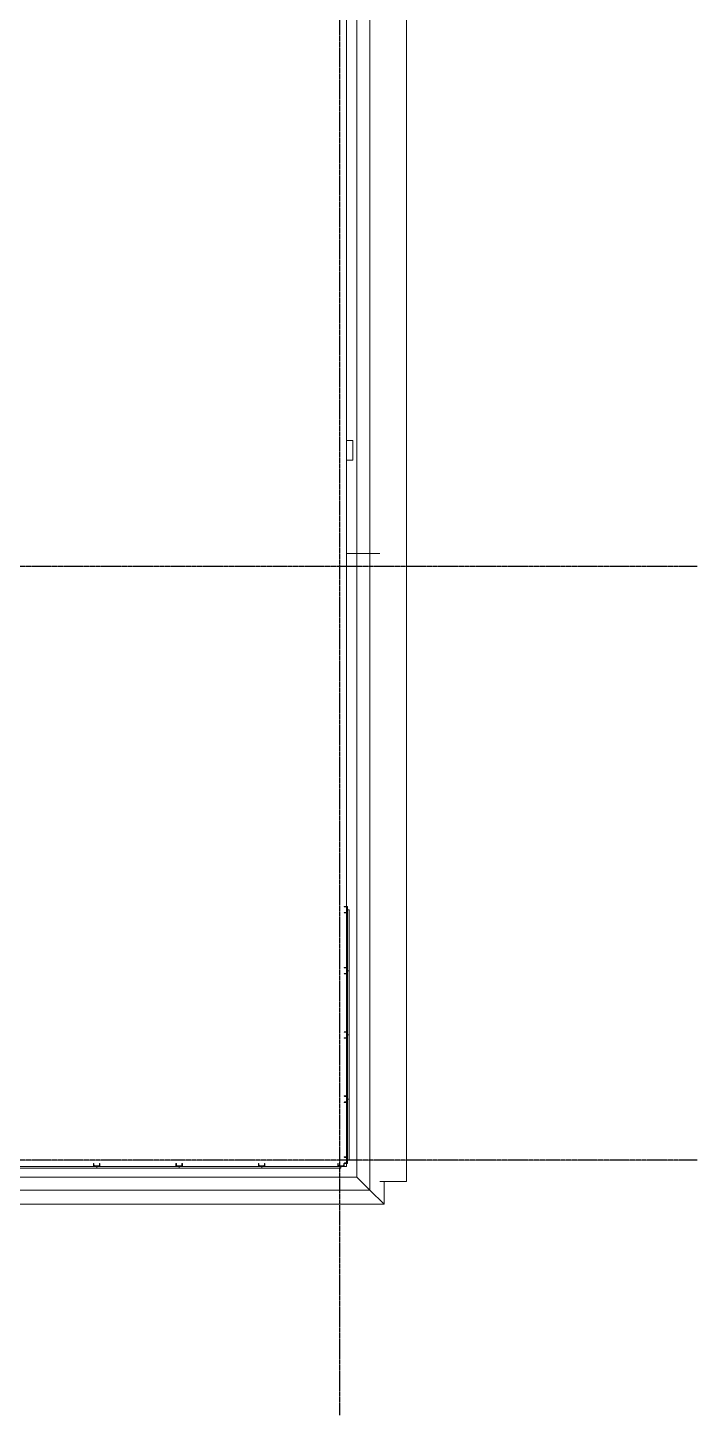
# Model space of a CAD drawing. Header units: inches. Extents: x -4093 to -1777, y 9773 to 12264.
# Drawn here: x -2088 to -1777, y 9773 to 10418 of the extents above; entities that cross this region are included whole.
import ezdxf

# ---------------------------------------------------------------- set-up
doc = ezdxf.new("R2010")
doc.units = ezdxf.units.IN
doc.header["$MEASUREMENT"] = 0
doc.linetypes.add('Grid Line 1_2_', pattern=[0.875, 0.5, -0.125, 0.125, -0.125])
for name, color, linetype, lineweight in [('0-1', 7, 'Continuous', 5), ('A-FLOR-2', 192, 'Continuous', 9), ('A-GLAZ-CURT', 52, 'Continuous', 9), ('A-GLAZ-CWMG', 51, 'Continuous', 9), ('E-FIRE', 2, 'Continuous', 9), ('S-FNDN-1', 7, 'Continuous', 9), ('S-FNDN-2', 32, 'Continuous', 9), ('S-GRID-1', 1, 'Grid Line 1_2_', 30)]:
    doc.layers.add(name, color=color, linetype=linetype, lineweight=lineweight)

# ---------------------------------------------------------------- blocks, each defined once
blk = doc.blocks.new('CTR - 1st Phase - Structure_rvt-1-BACKGROUND - 1ST FLOOR')
at = {"layer": 'S-FNDN-1'}
for q in [(-1912.32, 12101.19), (-1924.82, 9881.19)]:
    blk.add_line((-1912.32, 9881.19), q, dxfattribs=at)
at = {"layer": 'S-GRID-1'}
for p, q in [((-1943.32, 9772.61), (-1943.32, 12247.5)), ((-1777.25, 10167.19), (-4076.95, 10167.19)), ((-1777.25, 9891.19), (-4076.95, 9891.19))]:
    blk.add_line(p, q, dxfattribs=at)
blk = doc.blocks.new('Basic Wall _ 3_ XPS - UNDER XPS - ___-2659087-BACKGROUND - 1ST FLOOR')
at = {"layer": 'S-FNDN-2'}
for p, q in [((-1935.38, 9883.25), (-3521.62, 9883.25)), ((-1935.38, 9883.25), (-1929.41, 9877.28)), ((-1929.41, 9877.28), (-3521.62, 9877.28)), ((-1929.41, 9877.28), (-1922.82, 9870.69)), ((-1922.82, 9870.69), (-3681.65, 9870.69))]:
    blk.add_line(p, q, dxfattribs=at)
blk = doc.blocks.new('Basic Wall _ 3_ XPS - ___-2578963-BACKGROUND - 1ST FLOOR')
at = {"layer": 'S-FNDN-2'}
for p, q in [((-1940.32, 10173.19), (-1935.38, 10173.19)), ((-1935.38, 10173.19), (-1929.41, 10173.19)), ((-1935.38, 10173.19), (-1935.38, 9883.25)), ((-1929.41, 10173.19), (-1924.82, 10173.19)), ((-1929.41, 10173.19), (-1929.41, 9877.28)), ((-1929.41, 9877.28), (-1935.38, 9883.25)), ((-1922.82, 9881.19), (-1922.82, 9870.69)), ((-1922.82, 9870.69), (-1929.41, 9877.28))]:
    blk.add_line(p, q, dxfattribs=at)
blk = doc.blocks.new('Basic Wall _ 3_ XPS - ___-3207853-BACKGROUND - 1ST FLOOR')
at = {"layer": 'S-FNDN-2'}
for p, q in [((-1940.32, 10461.19), (-1935.38, 10461.19)), ((-1935.38, 10461.19), (-1929.41, 10461.19)), ((-1935.38, 10461.19), (-1935.38, 10173.19)), ((-1929.41, 10461.19), (-1924.82, 10461.19)), ((-1929.41, 10461.19), (-1929.41, 10173.19)), ((-1935.38, 10173.19), (-1940.32, 10173.19)), ((-1929.41, 10173.19), (-1935.38, 10173.19)), ((-1924.82, 10173.19), (-1929.41, 10173.19))]:
    blk.add_line(p, q, dxfattribs=at)
blk = doc.blocks.new('Horizontal_Siding - Horizontal_Siding-2907272-BACKGROUND - 1ST FLOOR')
at = {"layer": 'A-GLAZ-CURT'}
for p, q in [((-18.42, 2.25), (18.42, 2.25)), ((-18.42, 1.5), (-18.42, 2.25)), ((16.92, 1.5), (-16.92, 1.5)), ((18.42, 2.25), (18.42, 1.5))]:
    blk.add_line(p, q, dxfattribs=at)
blk = doc.blocks.new('Horizontal_Siding - Horizontal_Siding-2907273-BACKGROUND - 1ST FLOOR')
at = {"layer": 'A-GLAZ-CURT'}
for p, q in [((-19.17, 2.25), (19.17, 2.25)), ((-19.17, 1.5), (-19.17, 2.25)), ((17.67, 1.5), (-17.67, 1.5)), ((19.17, 2.25), (19.17, 1.5))]:
    blk.add_line(p, q, dxfattribs=at)
blk = doc.blocks.new('Rectangular Mullion - RAILING POST-2666422-BACKGROUND - 1ST FLOOR')
at = {"layer": 'A-GLAZ-CWMG'}
for p, q in [((-1.5, -1.5), (-1.5, 0)), ((1.5, 0), (1.5, -1.5)), ((1.5, -1.5), (-1.5, -1.5)), ((-1.29, -0.21), (-1.22, -1.18)), ((-1.22, -1.18), (1.22, -1.18)), ((1.22, -1.18), (1.29, -0.21))]:
    blk.add_line(p, q, dxfattribs=at)
for centre, radius, start, end in [((-1.5, -0.21), 0.211, 359.47196, 90), ((1.5, -0.21), 0.21, 90, 180.52804)]:
    blk.add_arc(centre, radius, start, end, dxfattribs=at)
blk = doc.blocks.new('104416 - Fire Extinguishers - Wall - Class A - Light - 2A-3202366-BACKGROUND - 1ST FLOOR')
at = {"layer": 'E-FIRE'}
for p, q in [((13.63, -4.5), (13.63, -1.5)), ((22.75, -4.5), (13.63, -4.5)), ((22.75, -1.5), (22.75, -4.5))]:
    blk.add_line(p, q, dxfattribs=at)
blk = doc.blocks.new('Rectangular Mullion - RAILING POST-2806288-BACKGROUND - 1ST FLOOR')
at = {"layer": 'A-GLAZ-CWMG'}
for p, q in [((-3, 0), (-3, -1.5)), ((0, -1.5), (0, 0)), ((-3, -1.5), (0, -1.5)), ((-2.72, -1.18), (-2.79, -0.21)), ((-0.28, -1.18), (-2.72, -1.18)), ((-0.21, -0.21), (-0.28, -1.18))]:
    blk.add_line(p, q, dxfattribs=at)
for centre, radius, start, end in [((-3, -0.21), 0.211, 359.47196, 90), ((0, -0.21), 0.21, 90, 180.52804)]:
    blk.add_arc(centre, radius, start, end, dxfattribs=at)
blk = doc.blocks.new('Horizontal_Siding - Horizontal_Siding-2867638-BACKGROUND - 1ST FLOOR')
at = {"layer": 'A-GLAZ-CURT'}
for p, q in [((-14.18, -2.25), (-14.18, -1.5)), ((14.18, -2.25), (-14.18, -2.25)), ((-12.68, -1.5), (12.68, -1.5)), ((14.18, -1.5), (14.18, -2.25))]:
    blk.add_line(p, q, dxfattribs=at)
blk = doc.blocks.new('Horizontal_Siding - Horizontal_Siding-2867639-BACKGROUND - 1ST FLOOR')
at = {"layer": 'A-GLAZ-CURT'}
for p, q in [((-14.92, -2.25), (-14.92, -1.5)), ((14.92, -2.25), (-14.92, -2.25)), ((-13.42, -1.5), (13.42, -1.5)), ((14.92, -1.5), (14.92, -2.25))]:
    blk.add_line(p, q, dxfattribs=at)
blk = doc.blocks.new('Rectangular Mullion - RAILING POST-2669761-BACKGROUND - 1ST FLOOR')
at = {"layer": 'A-GLAZ-CWMG'}
for p, q in [((-1.5, 1.5), (1.5, 1.5)), ((-1.5, 0), (-1.5, 1.5)), ((-1.22, 1.18), (-1.29, 0.21)), ((1.22, 1.18), (-1.22, 1.18)), ((1.29, 0.21), (1.22, 1.18)), ((1.5, 1.5), (1.5, 0))]:
    blk.add_line(p, q, dxfattribs=at)
for centre, radius, start, end in [((-1.5, 0.21), 0.21, 270, 0.52804), ((1.5, 0.21), 0.211, 179.47196, 270)]:
    blk.add_arc(centre, radius, start, end, dxfattribs=at)
blk = doc.blocks.new('Rectangular Mullion - RAILING POST-2680138-BACKGROUND - 1ST FLOOR')
at = {"layer": 'A-GLAZ-CWMG'}
for p, q in [((-3, 1.5), (0, 1.5)), ((-3, 0), (-3, 1.5)), ((-2.72, 1.18), (-2.79, 0.21)), ((-0.28, 1.18), (-2.72, 1.18)), ((-0.21, 0.21), (-0.28, 1.18)), ((0, 1.5), (0, 0))]:
    blk.add_line(p, q, dxfattribs=at)
for centre, radius, start, end in [((-3, 0.21), 0.21, 270, 0.52804), ((0, 0.21), 0.211, 179.47196, 270)]:
    blk.add_arc(centre, radius, start, end, dxfattribs=at)
blk = doc.blocks.new('Rectangular Mullion - RAILING POST-2806291-BACKGROUND - 1ST FLOOR')
at = {"layer": 'A-GLAZ-CWMG'}
for p, q in [((0, 1.5), (-3, 1.5)), ((-3, 1.5), (-3, 0)), ((-2.79, 0.21), (-2.72, 1.18)), ((-2.72, 1.18), (-0.28, 1.18)), ((-0.28, 1.18), (-0.21, 0.21)), ((0, 0), (0, 1.5))]:
    blk.add_line(p, q, dxfattribs=at)
for centre, start, end in [((-3, 0.21), 270, 0.52804), ((0, 0.21), 179.47196, 270)]:
    blk.add_arc(centre, 0.21, start, end, dxfattribs=at)

msp = doc.modelspace()

# ---------------------------------------------------------------- linework, layer by layer
at = {"layer": 'A-FLOR-2'}
for p, q in [((-1940.32, 10009.09), (-1940.32, 12087.19)), ((-1940.32, 10006.35), (-1940.32, 10008.83)), ((-1940.32, 9980.74), (-1940.32, 10006.09)), ((-1940.32, 9978), (-1940.32, 9980.48)), ((-1940.32, 9950.89), (-1940.32, 9977.74)), ((-1940.32, 9948.15), (-1940.32, 9950.63)), ((-1940.32, 9921.04), (-1940.32, 9947.89)), ((-1940.32, 9918.3), (-1940.32, 9920.78)), ((-1940.32, 9892.69), (-1940.32, 9918.04)), ((-1941.32, 9888.19), (-1940.32, 9888.19)), ((-1940.32, 9889.95), (-1940.32, 9892.43)), ((-1940.32, 9888.19), (-1940.32, 9889.69))]:
    msp.add_line(p, q, dxfattribs=at)

# ---------------------------------------------------------------- block references
at = {"layer": '0-1'}
msp.add_blockref('CTR - 1st Phase - Structure_rvt-1-BACKGROUND - 1ST FLOOR', (0, 0), dxfattribs=at)
at = {"layer": 'A-GLAZ-CURT'}
for name, p, rotation in [('Horizontal_Siding - Horizontal_Siding-2867638-BACKGROUND - 1ST FLOOR', (-1941.32, 9993.41), 89.99999999999952), ('Horizontal_Siding - Horizontal_Siding-2867639-BACKGROUND - 1ST FLOOR', (-1941.32, 9964.31), 89.99999999999952), ('Horizontal_Siding - Horizontal_Siding-2867639-BACKGROUND - 1ST FLOOR', (-1941.32, 9934.46), 89.99999999999952), ('Horizontal_Siding - Horizontal_Siding-2867638-BACKGROUND - 1ST FLOOR', (-1941.32, 9905.36), 89.99999999999952), ('Horizontal_Siding - Horizontal_Siding-2907273-BACKGROUND - 1ST FLOOR', (-2075.5, 9889.69), 180), ('Horizontal_Siding - Horizontal_Siding-2907273-BACKGROUND - 1ST FLOOR', (-2037.17, 9889.69), 180), ('Horizontal_Siding - Horizontal_Siding-2907273-BACKGROUND - 1ST FLOOR', (-1998.83, 9889.69), 180), ('Horizontal_Siding - Horizontal_Siding-2907272-BACKGROUND - 1ST FLOOR', (-1961.24, 9889.69), 180)]:
    msp.add_blockref(name, p, dxfattribs=dict(at, rotation=rotation))
at = {"layer": 'A-GLAZ-CWMG', "extrusion": (0, 0, -1), "rotation": 90.0000000000005}
for name, p in [('Rectangular Mullion - RAILING POST-2680138-BACKGROUND - 1ST FLOOR', (1941.32, 10009.09)), ('Rectangular Mullion - RAILING POST-2669761-BACKGROUND - 1ST FLOOR', (1941.32, 9979.24)), ('Rectangular Mullion - RAILING POST-2669761-BACKGROUND - 1ST FLOOR', (1941.32, 9949.39)), ('Rectangular Mullion - RAILING POST-2669761-BACKGROUND - 1ST FLOOR', (1941.32, 9919.54))]:
    msp.add_blockref(name, p, dxfattribs=at)
at = {"layer": 'A-GLAZ-CWMG', "extrusion": (0, 0, -1)}
for p in [(2056.33, 9889.69), (2018, 9889.69), (1979.66, 9889.69)]:
    msp.add_blockref('Rectangular Mullion - RAILING POST-2666422-BACKGROUND - 1ST FLOOR', p, dxfattribs=at)
at = {"layer": 'A-GLAZ-CWMG'}
msp.add_blockref('Rectangular Mullion - RAILING POST-2806288-BACKGROUND - 1ST FLOOR', (-1941.32, 9889.69), dxfattribs=at)
at = {"layer": 'A-GLAZ-CWMG', "rotation": 269.9999999999995}
msp.add_blockref('Rectangular Mullion - RAILING POST-2806291-BACKGROUND - 1ST FLOOR', (-1941.32, 9889.69), dxfattribs=at)
at = {"layer": 'E-FIRE', "rotation": 90}
msp.add_blockref('104416 - Fire Extinguishers - Wall - Class A - Light - 2A-3202366-BACKGROUND - 1ST FLOOR', (-1941.82, 10203), dxfattribs=at)
at = {"layer": 'S-FNDN-2'}
for name in ['Basic Wall _ 3_ XPS - ___-3207853-BACKGROUND - 1ST FLOOR', 'Basic Wall _ 3_ XPS - ___-2578963-BACKGROUND - 1ST FLOOR', 'Basic Wall _ 3_ XPS - UNDER XPS - ___-2659087-BACKGROUND - 1ST FLOOR']:
    msp.add_blockref(name, (0, 0), dxfattribs=at)

doc.saveas('drawing.dxf')
